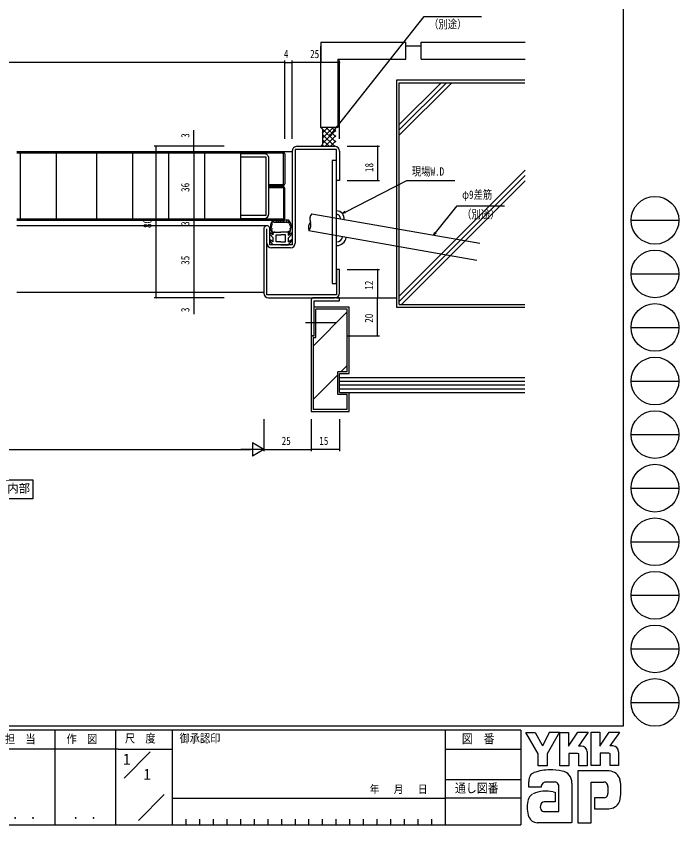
# Model space of a CAD drawing. Units: millimetres, scale not verified. Extents: x -567 to 567, y -403 to 403.
# Drawn here: x 216.9 to 566.8, y -403 to 23.9 of the extents above; entities that cross this region are included whole.
import ezdxf
from ezdxf.enums import TextEntityAlignment as Align

# ---------------------------------------------------------------- set-up
doc = ezdxf.new("R2010")
doc.units = ezdxf.units.MM
doc.header["$LTSCALE"] = 2
for name, color, linetype in [('0-1_USER1', 3, 'Continuous'), ('0-2_YKK_11', 7, 'Continuous'), ('0-3_YKK_12', 2, 'Continuous'), ('0-4_YKK_13', 4, 'Continuous'), ('0-5_YKK_D', 6, 'Continuous'), ('0-6_YKK_ZWAK', 7, 'Continuous'), ('0-7_YSS_K', 3, 'Continuous')]:
    doc.layers.add(name, color=color, linetype=linetype)
doc.styles.add('ＭＳ ゴシック', font='')
doc.styles.get('ＭＳ ゴシック').set_extended_font_data('MS Gothic')

msp = doc.modelspace()

# ---------------------------------------------------------------- linework, layer by layer
at = {"layer": '0-1_USER1'}
for p, q in [((208.997, -220.932), (225.637, -220.932)), ((225.637, -220.932), (225.637, -230.932)), ((225.637, -230.932), (208.997, -230.932))]:
    msp.add_line(p, q, dxfattribs=at)
at = {"layer": '0-2_YKK_11'}
for p, q in [((365.156, -44.809), (385.156, -44.809)), ((350.253, -80.409), (350.253, -51.209)), ((347.656, -88.409), (347.656, -122.309)), ((361.756, -98.409), (351.756, -98.409)), ((387.656, -109.809), (386.056, -109.809)), ((387.656, -122.309), (387.656, -109.809)), ((350.156, -124.809), (385.156, -124.809))]:
    msp.add_line(p, q, dxfattribs=at)
for points in [[(387.656, -47.309), (387.656, -62.809), (386.056, -62.809), (386.056, -46.409), (364.256, -46.409), (364.256, -95.909)], [(347.753, -48.709), (335.253, -48.709), (335.253, -50.309), (348.653, -50.309)], [(348.653, -50.309), (348.653, -81.309), (335.253, -81.309), (335.253, -82.909), (347.753, -82.909)], [(362.656, -47.309), (362.656, -96.809), (350.856, -96.809), (350.856, -88.409)], [(386.056, -109.809), (386.056, -123.209), (349.256, -123.209), (349.256, -88.409)], [(372.656, -125.809), (372.656, -144.809), (374.156, -144.809), (374.156, -126.309), (387.656, -126.309), (387.656, -124.809), (373.656, -124.809)]]:
    msp.add_lwpolyline(points, dxfattribs=at)
for centre, radius, start, end in [((365.156, -47.309), 2.5, 89.99998, 180.00002), ((385.156, -47.309), 2.5, 0, 89.99998), ((347.753, -51.209), 2.5, 359.99998, 90.00002), ((347.753, -80.409), 2.5, 270, 359.99998), ((349.256, -88.409), 1.6, 0, 180.00002), ((351.756, -95.909), 2.5, 180.00002, 270), ((361.756, -95.909), 2.5, 270, 0), ((350.156, -122.309), 2.5, 180.00002, 270), ((385.156, -122.309), 2.5, 270, 0), ((373.656, -125.809), 1, 89.99998, 180.00002)]:
    msp.add_arc(centre, radius, start, end, dxfattribs=at)
at = {"layer": '0-3_YKK_12'}
for p, q in [((362.656, -47.809), (217.285, -47.809)), ((217.285, -83.809), (357.653, -83.809)), ((349.289, -86.809), (217.285, -86.809)), ((217.285, -121.809), (347.656, -121.809)), ((369.555, -137.809), (386.091, -137.809))]:
    msp.add_line(p, q, dxfattribs=at)
at = {"layer": '0-4_YKK_13'}
for p, q in [((217.285, -47.809), (357.653, -47.809)), ((358.053, -48.409), (217.285, -48.409)), ((219.053, -48.409), (219.053, -83.209)), ((238.053, -48.409), (238.053, -83.209)), ((259.253, -48.409), (259.253, -83.209)), ((278.253, -48.409), (278.253, -83.209)), ((297.253, -48.409), (297.253, -83.209)), ((316.253, -48.409), (316.253, -83.209)), ((335.253, -48.409), (335.253, -83.209)), ((358.053, -65.009), (358.053, -48.409)), ((358.653, -48.809), (358.653, -64.609)), ((383.756, -52.309), (383.756, -117.309)), ((386.056, -52.309), (383.756, -52.309)), ((386.056, -117.309), (386.056, -52.309)), ((350.653, -65.609), (350.653, -65.009)), ((350.653, -65.009), (358.053, -65.009)), ((357.653, -65.609), (350.653, -65.609)), ((350.653, -66.009), (350.653, -66.609)), ((357.653, -66.009), (350.653, -66.009)), ((350.653, -66.609), (358.053, -66.609)), ((358.053, -66.609), (358.053, -83.209)), ((358.653, -82.809), (358.653, -67.009)), ((358.053, -83.209), (217.285, -83.209)), ((217.285, -83.809), (357.653, -83.809)), ((352.028, -85.333), (352.228, -85.333)), ((360.837, -83.809), (352.352, -83.809)), ((352.362, -84.594), (352.562, -84.594)), ((352.553, -84.892), (352.753, -84.892)), ((352.612, -83.962), (352.812, -83.962)), ((352.708, -84.51), (352.908, -84.51)), ((353.075, -84.809), (360.114, -84.809)), ((353.388, -84.306), (353.588, -84.306)), ((353.674, -84.592), (353.874, -84.592)), ((354.121, -84.11), (354.321, -84.11)), ((354.389, -84.378), (354.589, -84.378)), ((354.836, -84.396), (355.036, -84.396)), ((355.193, -84.163), (355.393, -84.163)), ((355.461, -84.306), (355.661, -84.306)), ((356.122, -84.539), (356.322, -84.539)), ((356.462, -84.128), (356.662, -84.128)), ((356.909, -84.539), (357.109, -84.539)), ((357.195, -84.199), (357.395, -84.199)), ((357.588, -84.485), (357.788, -84.485)), ((358.017, -84.342), (358.217, -84.342)), ((358.607, -84.289), (358.807, -84.289)), ((358.678, -84.682), (358.878, -84.682)), ((359.518, -84.217), (359.718, -84.217)), ((360.199, -83.842), (360.399, -83.842)), ((360.323, -84.503), (360.523, -84.503)), ((360.39, -84.952), (360.59, -84.952)), ((360.509, -84.606), (360.709, -84.606)), ((360.628, -84.105), (360.828, -84.105)), ((360.795, -85.19), (360.995, -85.19)), ((360.927, -84.713), (361.127, -84.713)), ((351.312, -88.196), (351.512, -88.196)), ((351.503, -87.564), (351.703, -87.564)), ((351.515, -86.801), (351.715, -86.801)), ((351.646, -86.407), (351.846, -86.407)), ((351.682, -87.588), (351.882, -87.588)), ((351.718, -86.992), (351.918, -86.992)), ((351.813, -85.811), (352.013, -85.811)), ((351.844, -88.612), (352.044, -88.612)), ((351.849, -88.28), (352.049, -88.28)), ((351.891, -89.034), (352.091, -89.034)), ((351.921, -86.538), (352.121, -86.538)), ((351.949, -89.421), (352.149, -89.421)), ((352.052, -86.037), (352.252, -86.037)), ((352.076, -88.113), (352.276, -88.113)), ((352.088, -85.799), (352.288, -85.799)), ((360.817, -89.445), (361.017, -89.445)), ((360.986, -86.109), (361.186, -86.109)), ((361.153, -88.184), (361.353, -88.184)), ((361.201, -85.727), (361.401, -85.727)), ((361.298, -89.269), (361.498, -89.269)), ((361.357, -88.706), (361.557, -88.706)), ((361.404, -86.443), (361.604, -86.443)), ((361.428, -86.86), (361.628, -86.86)), ((361.559, -87.683), (361.759, -87.683)), ((361.714, -88.292), (361.914, -88.292)), ((361.726, -87.003), (361.926, -87.003)), ((361.762, -87.54), (361.962, -87.54)), ((352.595, -93.209), (350.851, -91.13)), ((352.595, -91.59), (351.247, -90.688)), ((352.278, -90.043), (352.478, -90.043)), ((352.595, -91.59), (352.595, -90.109)), ((352.595, -90.109), (356.595, -90.109)), ((352.595, -95.19), (352.595, -93.209)), ((354.095, -95.309), (354.095, -91.609)), ((354.095, -91.609), (356.595, -91.609)), ((360.595, -90.109), (356.595, -90.109)), ((359.095, -91.609), (356.595, -91.609)), ((359.095, -95.309), (359.095, -91.609)), ((360.517, -91.681), (361.964, -90.713)), ((360.524, -89.773), (360.724, -89.773)), ((360.595, -91.675), (360.595, -90.109)), ((360.595, -93.209), (360.677, -93.161)), ((360.595, -95.275), (360.595, -93.209)), ((360.677, -93.161), (362.36, -91.155)), ((360.876, -90.148), (361.076, -90.148)), ((352.595, -96.809), (350.851, -94.73)), ((352.595, -95.19), (351.247, -94.288)), ((356.69, -96.809), (352.595, -96.809)), ((356.595, -95.309), (354.095, -95.309)), ((356.595, -95.309), (359.095, -95.309)), ((356.69, -96.809), (360.595, -96.809)), ((360.517, -95.281), (361.964, -94.313)), ((360.595, -96.809), (360.677, -96.761)), ((360.677, -96.761), (362.36, -94.755)), ((383.756, -117.309), (386.056, -117.309))]:
    msp.add_line(p, q, dxfattribs=at)
for centre, radius, start, end in [((357.653, -48.809), 1, 0, 90), ((357.653, -64.609), 1, 270, 0), ((357.653, -67.009), 1, 0, 90), ((356.595, -87.309), 5.5, 140.48036, 223.34175), ((357.653, -82.809), 1, 270, 0), ((356.595, -87.309), 5.5, 316.65824, 39.51963), ((351.08, -90.937), 0.3, 56.21114, 220.00244), ((356.595, -87.309), 4.3, 213.7499, 220.62928), ((356.595, -87.309), 4.3, 319.37051, 326.2499), ((362.13, -90.963), 0.3, 319.99756, 123.78886), ((351.08, -94.537), 0.3, 56.21114, 220.00244), ((362.13, -94.562), 0.3, 319.99756, 123.78886)]:
    msp.add_arc(centre, radius, start, end, dxfattribs=at)
at = {"layer": '0-5_YKK_D'}
for p, q in [((383.21, -38.459), (432.33, 23.777)), ((432.33, 23.777), (462.55, 23.777)), ((358.653, -18.097), (358.653, 0.436)), ((358.653, -40.809), (358.653, 0.436)), ((362.656, -18.097), (362.656, 0.436)), ((362.656, -40.809), (362.656, 0.436)), ((387.656, -40.809), (387.656, 0.436)), ((358.653, -0.564), (72.652, -0.564)), ((358.653, -0.564), (362.656, -0.564)), ((387.656, -0.564), (362.656, -0.564)), ((310.653, -44.809), (310.653, -36.209)), ((382.156, -39.794), (382.852, -38.177)), ((382.156, -39.794), (383.21, -38.459)), ((383.567, -38.742), (382.156, -39.794)), ((326.653, -44.809), (289.653, -44.809)), ((290.653, -44.809), (290.653, -124.809)), ((326.653, -44.809), (309.653, -44.809)), ((310.653, -47.809), (310.653, -44.809)), ((391.656, -44.809), (408.656, -44.809)), ((407.656, -44.809), (407.656, -62.809)), ((310.653, -47.809), (310.653, -83.809)), ((390.618, -79.514), (423.1, -62.91)), ((391.656, -62.809), (408.656, -62.809)), ((423.1, -62.91), (448.52, -62.91)), ((438.307, -90.406), (449.679, -76.254)), ((449.679, -76.254), (474.779, -76.254)), ((389.104, -80.287), (390.411, -79.108)), ((389.104, -80.287), (390.618, -79.514)), ((390.825, -79.919), (389.104, -80.287)), ((310.653, -83.809), (310.653, -86.809)), ((310.653, -86.809), (310.653, -121.809)), ((437.242, -91.731), (437.952, -90.121)), ((437.242, -91.731), (438.307, -90.406)), ((438.662, -90.691), (437.242, -91.731)), ((391.656, -109.809), (408.656, -109.809)), ((407.656, -109.809), (407.656, -124.809)), ((310.653, -121.809), (310.653, -124.809)), ((326.653, -124.809), (289.653, -124.809)), ((326.653, -124.809), (309.653, -124.809)), ((310.653, -124.809), (310.653, -133.409)), ((391.656, -124.809), (408.656, -124.809)), ((407.656, -144.809), (407.656, -124.809)), ((391.656, -144.809), (408.656, -144.809)), ((347.656, -188.812), (347.656, -205.812)), ((347.656, -188.812), (347.656, -205.812)), ((372.656, -188.812), (372.656, -205.812)), ((387.656, -188.812), (387.656, -205.812)), ((90.651, -204.812), (340.656, -204.812)), ((347.656, -204.812), (335.532, -204.812)), ((341.594, -201.312), (341.594, -208.312)), ((347.656, -204.812), (341.594, -201.312)), ((347.656, -204.812), (341.594, -208.312)), ((347.656, -204.812), (372.656, -204.812)), ((387.656, -204.812), (372.656, -204.812))]:
    msp.add_line(p, q, dxfattribs=at)
for centre, start, end in [((358.653, -0.564), 0, 180), ((358.653, -0.564), 0, 180), ((358.653, -0.564), 180, 0), ((358.653, -0.564), 180, 0), ((362.656, -0.564), 0, 180), ((362.656, -0.564), 180, 0), ((387.656, -0.564), 0, 180), ((387.656, -0.564), 180, 0), ((290.653, -44.809), 90, 270), ((290.653, -44.809), 270, 90), ((310.653, -44.809), 90, 270), ((310.653, -44.809), 270, 90), ((407.656, -44.809), 90, 270), ((407.656, -44.809), 270, 90), ((310.653, -47.809), 90, 270), ((310.653, -47.809), 90, 270), ((310.653, -47.809), 270, 90), ((310.653, -47.809), 270, 90), ((407.656, -62.809), 90, 270), ((407.656, -62.809), 270, 90), ((310.653, -83.809), 90, 270), ((310.653, -83.809), 90, 270), ((310.653, -83.809), 270, 90), ((310.653, -83.809), 270, 90), ((310.653, -86.809), 90, 270), ((310.653, -86.809), 90, 270), ((310.653, -86.809), 270, 90), ((310.653, -86.809), 270, 90), ((407.656, -109.809), 90, 270), ((407.656, -109.809), 270, 90), ((310.653, -121.809), 90, 270), ((310.653, -121.809), 90, 270), ((310.653, -121.809), 270, 90), ((310.653, -121.809), 270, 90), ((290.653, -124.809), 90, 270), ((290.653, -124.809), 270, 90), ((310.653, -124.809), 90, 270), ((310.653, -124.809), 270, 90), ((407.656, -124.809), 90, 270), ((407.656, -124.809), 90, 270), ((407.656, -124.809), 270, 90), ((407.656, -124.809), 270, 90), ((407.656, -144.809), 90, 270), ((407.656, -144.809), 270, 90), ((372.656, -204.812), 0, 180), ((372.656, -204.812), 0, 180), ((372.656, -204.812), 180, 0), ((372.656, -204.812), 180, 0), ((387.656, -204.812), 0, 180), ((387.656, -204.812), 180, 0)]:
    msp.add_arc(centre, 0.106, start, end, dxfattribs=at)
at = {"layer": '0-6_YKK_ZWAK'}
for p, q in [((537.3, 399), (537.3, -351)), ((541.552, -83.88), (566.752, -83.88)), ((541.552, -112.16), (566.752, -112.16)), ((541.552, -140.44), (566.752, -140.44)), ((541.552, -168.72), (566.752, -168.72)), ((541.552, -197), (566.752, -197)), ((541.552, -225.28), (566.752, -225.28)), ((541.552, -253.56), (566.752, -253.56)), ((541.552, -281.84), (566.752, -281.84)), ((541.552, -310.12), (566.752, -310.12)), ((541.552, -338.4), (566.752, -338.4)), ((537.3, -351), (-562.7, -351)), ((483.3, -353), (-562.7, -353)), ((237.3, -353), (237.3, -403)), ((269.3, -353), (269.3, -403)), ((299.3, -353), (299.3, -403)), ((443.3, -353), (443.3, -403)), ((483.3, -353), (483.3, -403)), ((492.488, -365.569), (485.924, -354.294)), ((485.924, -354.294), (490.944, -354.294)), ((490.944, -354.294), (494.535, -361.013)), ((498.494, -354.14), (494.844, -361.245)), ((503.674, -354.14), (497.199, -365.608)), ((498.494, -354.14), (503.674, -354.14)), ((503.957, -371.902), (503.957, -354.178)), ((503.957, -354.178), (508.552, -354.178)), ((508.552, -361.462), (513.378, -354.101)), ((508.552, -354.178), (508.552, -361.462)), ((513.378, -354.101), (518.843, -354.101)), ((518.843, -354.101), (513.786, -361.438)), ((520.406, -371.748), (520.406, -354.024)), ((520.406, -354.024), (525.078, -354.024)), ((525.078, -361.441), (529.982, -354.024)), ((525.078, -354.024), (525.078, -361.441)), ((529.982, -354.024), (535.388, -354.024)), ((535.388, -354.024), (534.848, -354.951)), ((534.848, -354.951), (530.388, -361.322)), ((494.535, -361.013), (494.844, -361.245)), ((515.271, -361.438), (513.786, -361.438)), ((531.872, -361.322), (530.388, -361.322)), ((270.706, -362.999), (173.3, -362.999)), ((270.706, -362.999), (299.3, -362.999)), ((273.829, -378.337), (287.676, -364.49)), ((443.3, -363), (483.3, -363)), ((492.488, -371.941), (492.488, -365.569)), ((497.199, -365.608), (497.199, -371.941)), ((513.262, -365.26), (508.706, -365.26)), ((508.706, -365.26), (508.706, -371.902)), ((513.88, -365.492), (513.262, -365.26)), ((513.88, -371.786), (513.88, -365.492)), ((518.36, -364.527), (518.36, -371.786)), ((530.446, -371.709), (530.446, -365.453)), ((534.963, -364.527), (534.963, -371.709)), ((497.199, -371.941), (492.488, -371.941)), ((508.706, -371.902), (503.957, -371.902)), ((513.34, -374.566), (513.34, -401.866)), ((529.905, -374.566), (513.34, -374.566)), ((518.36, -371.786), (513.88, -371.786)), ((525.271, -371.748), (520.406, -371.748)), ((530.446, -371.637), (530.518, -371.709)), ((534.963, -371.709), (530.446, -371.709)), ((443.3, -378.999), (483.3, -378.999)), ((501.794, -380.436), (496.512, -380.536)), ((503.339, -395.958), (503.339, -382.057)), ((510.328, -380.976), (510.328, -401.828)), ((520.522, -401.866), (520.522, -380.513)), ((520.522, -380.513), (527.163, -380.513)), ((529.262, -382.652), (529.287, -386.415)), ((281.403, -400.636), (295.009, -387.03)), ((500.404, -385.533), (501.408, -385.764)), ((501.408, -385.764), (501.408, -390.9)), ((299.3, -389), (443.3, -389)), ((483.3, -388.999), (443.3, -388.999)), ((501.408, -390.9), (495.702, -390.907)), ((527.318, -388.699), (522.26, -388.699)), ((522.26, -388.699), (522.26, -394.607)), ((495.307, -395.958), (503.339, -395.958)), ((502.721, -395.958), (503.223, -395.958)), ((503.339, -395.957), (503.34, -395.958)), ((522.26, -394.607), (529.866, -394.607)), ((529.866, -394.607), (531.411, -394.259)), ((306.5, -400), (306.5, -403)), ((313.7, -400), (313.7, -403)), ((320.9, -400), (320.9, -403)), ((328.1, -400), (328.1, -403)), ((335.3, -400), (335.3, -403)), ((342.5, -400), (342.5, -403)), ((349.7, -400), (349.7, -403)), ((356.9, -400), (356.9, -403)), ((364.1, -400), (364.1, -403)), ((371.3, -400), (371.3, -403)), ((378.5, -400), (378.5, -403)), ((385.7, -400), (385.7, -403)), ((392.9, -400), (392.9, -403)), ((400.1, -400), (400.1, -403)), ((407.3, -400), (407.3, -403)), ((414.5, -400), (414.5, -403)), ((421.7, -400), (421.7, -403)), ((428.9, -400), (428.9, -403)), ((436.1, -400), (436.1, -403)), ((-562.7, -403), (483.3, -403)), ((494.11, -401.944), (491.986, -401.944)), ((509.864, -401.905), (494.11, -401.944)), ((510.328, -401.828), (509.864, -401.905)), ((513.34, -401.866), (519.402, -401.866)), ((519.402, -401.866), (520.522, -401.866))]:
    msp.add_line(p, q, dxfattribs=at)
for points in [[(530.446, -365.453), (529.828, -365.222), (525.271, -365.222), (525.271, -371.748)], [(494.11, -383.1), (487.469, -383.1), (487.469, -380.344)]]:
    msp.add_lwpolyline(points, dxfattribs=at)
for centre in [(554.152, -83.88), (554.152, -112.16), (554.152, -140.44), (554.152, -168.72), (554.152, -197), (554.152, -225.28), (554.152, -253.56), (554.152, -281.84), (554.152, -310.12), (554.152, -338.4)]:
    msp.add_circle(centre, 12.6, dxfattribs=at)
for centre, radius, start, end in [((515.27, -364.527), 3.089, 0.00166, 89.99604), ((531.872, -364.411), 3.089, 0.00166, 89.99604), ((491.309, -378.793), 3.491, 109.02127, 161.51264), ((498.617, -399.287), 25.257, 89.89165, 109.30848), ((499.359, -403.662), 29.64, 78.7801, 91.46938), ((504.058, -380.852), 6.355, 40.66422, 80.31694), ((529.688, -380.772), 6.202, 14.44572, 87.08746), ((494.67, -380.379), 7.196, 158.41083, 179.71775), ((503.741, -380.836), 6.588, 358.78059, 38.76563), ((506.394, -384.696), 29.8, 350.99027, 10.67625), ((497.122, -383.01), 3.013, 138.46382, 181.71359), ((496.321, -382.958), 2.43, 85.50551, 126.78038), ((501.094, -382.649), 2.321, 14.7552, 72.44995), ((527.392, -382.256), 1.756, 16.43123, 96.91661), ((524.059, -383.297), 5.248, 4.93423, 17.03552), ((492.481, -391.468), 5.583, 121.82711, 169.08475), ((496.9, -404.22), 19.013, 79.38098, 112.05825), ((527.319, -386.834), 1.865, 269.95468, 342.90145), ((524.028, -385.916), 5.281, 343.6902, 354.75362), ((502.513, -393.564), 15.832, 168.76372, 199.80079), ((495.714, -392.97), 2.064, 90.33953, 178.03639), ((529.778, -388.35), 6.13, 285.44291, 349.90448), ((496.989, -393.469), 3.384, 171.08203, 216.71923), ((495.657, -393.807), 2.18, 230.9728, 260.75491), ((492.5, -396.489), 5.461, 207.31435, 263.59464)]:
    msp.add_arc(centre, radius, start, end, dxfattribs=at)
at = {"layer": '0-7_YSS_K', "color": 7}
for p, q in [((377.656, 10.191), (422.656, 10.191)), ((377.656, 10.191), (377.656, -0.809)), ((422.656, 1.191), (422.656, 10.191)), ((430.656, 1.191), (430.656, 10.191)), ((430.656, 10.191), (485.656, 10.191)), ((377.656, -34.809), (377.656, 8.039)), ((422.656, 8.191), (430.656, 8.191)), ((386.656, 1.191), (422.656, 1.191)), ((386.656, 1.191), (386.656, -34.809)), ((430.656, 1.191), (485.656, 1.191)), ((417.656, -9.809), (417.656, -129.809)), ((485.415, -9.809), (417.656, -9.809)), ((378.656, -35.809), (377.656, -34.809)), ((386.656, -34.809), (377.656, -34.809)), ((378.656, -35.809), (378.656, -43.806)), ((378.656, -43.806), (377.656, -44.806)), ((386.056, -124.809), (417.656, -124.809)), ((374.156, -144.809), (374.156, -129.812)), ((392.656, -129.812), (374.156, -129.812)), ((392.656, -164.812), (392.656, -129.812)), ((417.656, -129.809), (485.415, -129.809)), ((372.656, -144.809), (372.656, -184.812)), ((374.156, -144.809), (372.656, -144.809)), ((387.656, -164.812), (392.656, -164.812)), ((387.656, -174.812), (387.656, -164.812)), ((387.656, -166.812), (485.415, -166.812)), ((387.656, -174.812), (485.415, -174.812)), ((392.656, -184.812), (392.656, -174.812)), ((372.656, -184.812), (392.656, -184.812))]:
    msp.add_line(p, q, dxfattribs=at)
at = {"layer": '0-7_YSS_K'}
for p, q in [((419.156, -128.309), (419.156, -11.309)), ((446.848, -11.309), (419.156, -39)), ((444.019, -11.309), (419.156, -36.171)), ((441.191, -11.309), (419.156, -33.343)), ((419.156, -11.309), (485.415, -11.309)), ((377.801, -34.809), (385.656, -42.664)), ((378.656, -34.809), (378.229, -35.236)), ((381.485, -34.809), (378.656, -37.637)), ((384.313, -34.809), (378.656, -40.466)), ((385.656, -36.294), (378.656, -43.294)), ((380.629, -34.809), (385.656, -39.836)), ((383.458, -34.809), (385.656, -37.007)), ((378.656, -38.493), (384.972, -44.809)), ((378.656, -41.321), (382.144, -44.809)), ((385.656, -39.122), (379.97, -44.809)), ((385.656, -41.951), (382.799, -44.809)), ((378.656, -44.15), (379.316, -44.809)), ((485.656, -57.353), (419.156, -123.853)), ((485.656, -60.181), (419.156, -126.681)), ((485.656, -63.01), (420.357, -128.309)), ((372.978, -80.4), (461.608, -96.028)), ((371.415, -89.263), (460.045, -104.891)), ((373.656, -150.243), (391.656, -132.243)), ((375.156, -145.812), (375.156, -130.812)), ((419.156, -128.309), (485.415, -128.309)), ((373.656, -145.812), (375.156, -145.812)), ((373.656, -145.812), (373.656, -183.812)), ((388.372, -163.812), (391.656, -160.528)), ((373.656, -178.528), (386.656, -165.528)), ((391.656, -163.812), (386.656, -163.812)), ((386.656, -175.812), (386.656, -163.812)), ((387.656, -168.812), (485.415, -168.812)), ((387.656, -170.812), (485.415, -170.812)), ((387.656, -172.812), (485.415, -172.812)), ((391.656, -183.812), (373.656, -183.812))]:
    msp.add_line(p, q, dxfattribs=at)
for points in [[(391.656, -163.812), (391.656, -130.812), (375.156, -130.812)], [(391.656, -183.812), (391.656, -175.812), (386.656, -175.812)]]:
    msp.add_lwpolyline(points, dxfattribs=at)
for centre, radius, start, end in [((376.425, -83.292), 4.5, 140.00002, 199.99998), ((386.056, -82.845), 3.979, 350.00007, 90), ((386.056, -82.845), 2.024, 350.00007, 90), ((375.644, -87.724), 4.5, 139.99998, 200.00002), ((367.968, -86.37), 4.5, 319.99998, 20.00002), ((386.056, -91.984), 3.217, 270, 350.00007), ((386.056, -91.984), 5.213, 270, 350.00007)]:
    msp.add_arc(centre, radius, start, end, dxfattribs=at)

# ---------------------------------------------------------------- texts
at = {"layer": '0-1_USER1', "style": 'ＭＳ ゴシック'}
for s, height, p in [('内部', 4.399, (212.197, -228.932)), ('1', 5.865, (273.3, -372.999)), ('1', 5.865, (284.062, -380.999))]:
    msp.add_text(s, height=height, dxfattribs=at).set_placement(p, align=Align.BOTTOM_LEFT)
at = {"layer": '0-5_YKK_D', "style": 'ＭＳ ゴシック', "width": 0.8}
for s, p in [('（別途）', (434.896, 16.097)), ('4', (358.257, 0.436)), ('25', (372.074, 0.436)), ('現場W.D', (425.8, -61.605)), ('φ9差筋', (452.341, -73.843)), ('（別途）', (452.341, -84.208)), ('25', (357.074, -203.812)), ('15', (376.916, -203.812))]:
    msp.add_text(s, height=4.399, dxfattribs=at).set_placement(p, align=Align.BOTTOM_LEFT)
for s, p in [('3', (309.653, -40.319)), ('18', (406.751, -58.394)), ('36', (309.653, -68.891)), ('80', (289.653, -87.94)), ('3', (309.653, -86.819)), ('35', (309.653, -107.379)), ('12', (406.656, -120.549)), ('3', (309.653, -132.319)), ('20', (406.656, -137.952))]:
    msp.add_text(s, height=4.399, rotation=90, dxfattribs=at).set_placement(p, align=Align.BOTTOM_LEFT)
at = {"layer": '0-6_YKK_ZWAK', "style": 'ＭＳ ゴシック', "width": 0.9}
for s, height, p in [('担  当', 4.399, (210.949, -361.257)), ('作  図', 4.399, (243.471, -361.231)), ('尺  度', 4.399, (274.318, -360.91)), ('御承認印', 4.399, (303.11, -360.904)), ('図\u3000番', 4.692, (452.154, -361.374)), ('年   月   日', 4.147, (403.552, -387.527)), ('通し図番', 4.692, (448.555, -387.406)), (' ． ．', 5.132, (211.664, -401.494)), (' ． ．', 5.132, (243.664, -401.494))]:
    msp.add_text(s, height=height, dxfattribs=at).set_placement(p, align=Align.BOTTOM_LEFT)

doc.saveas('drawing.dxf')
